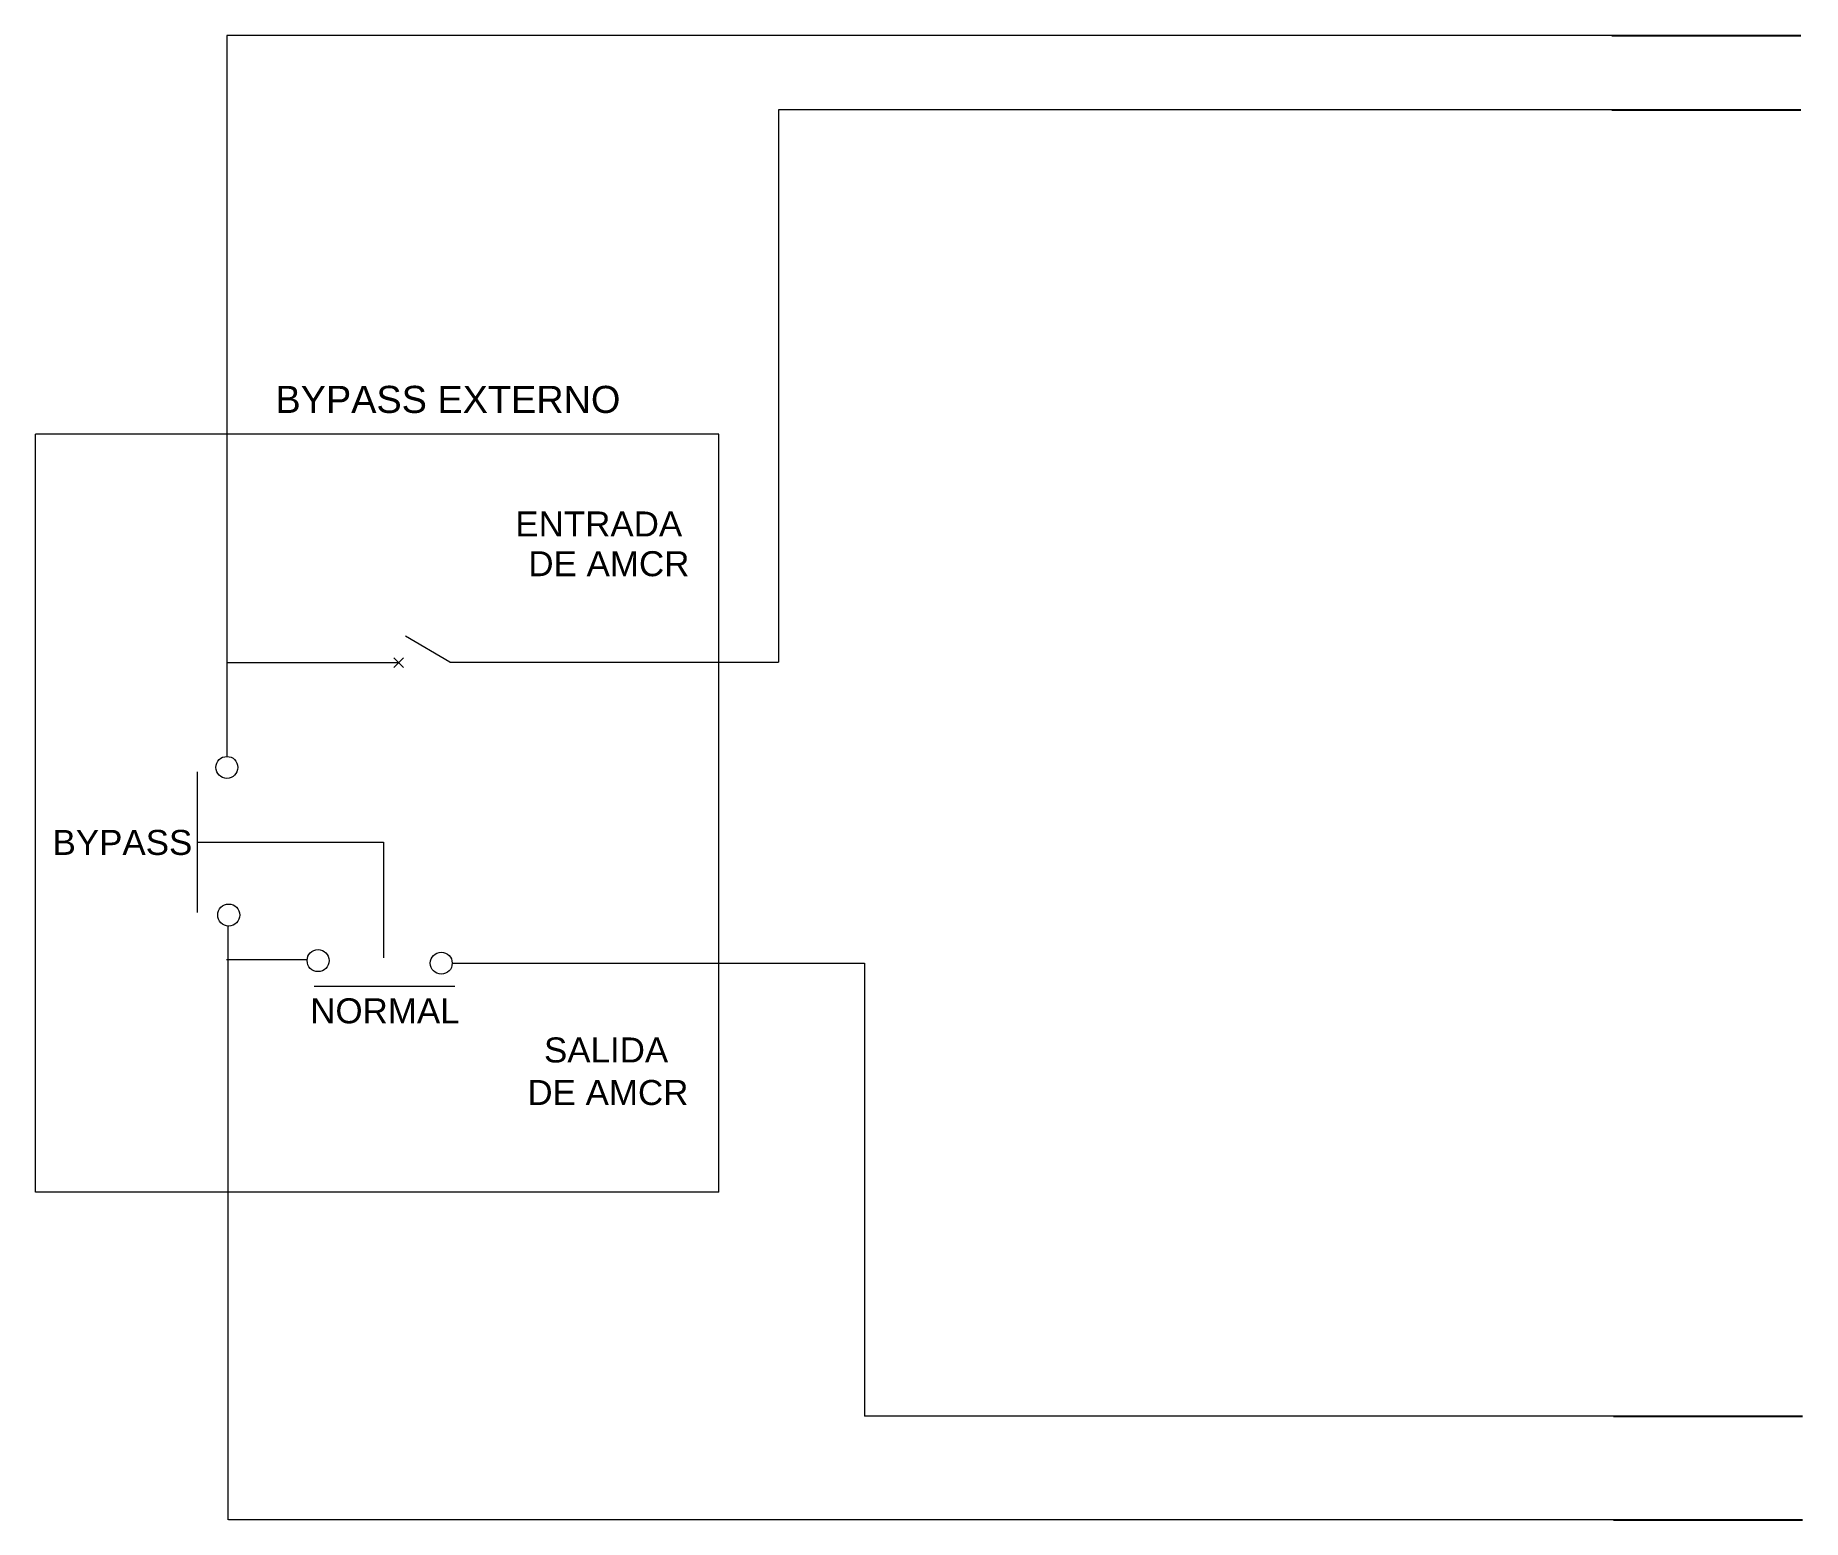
# Model space of a CAD drawing. Header units: millimetres. Extents: x -182 to 0, y -153 to 0.
import ezdxf

# ---------------------------------------------------------------- set-up
doc = ezdxf.new("R2010")
doc.units = ezdxf.units.MM
doc.layers.add('ACOT', color=7, linetype='Continuous')
doc.styles.get("Standard").update_dxf_attribs({"font": 'arial.ttf'})

msp = doc.modelspace()

# ---------------------------------------------------------------- linework, layer by layer
at = {"lineweight": 18}
for p, q in [((-162.07, 0), (-162.07, -74.25)), ((-105.28, -7.68), (-105.28, -64.53)), ((-111.43, -41.06), (-181.79, -41.06)), ((-111.43, -119.12), (-111.43, -41.06)), ((-138.86, -95.54), (-96.43, -95.54)), ((-96.43, -95.54), (-96.43, -142.18)), ((-111.43, -119.12), (-181.79, -119.12))]:
    msp.add_line(p, q, dxfattribs=at)
at = {"color": 7, "lineweight": 18}
for p, q in [((-19.48, 0), (-162.07, 0)), ((-19.48, -7.68), (-105.28, -7.68)), ((-19.3, -142.18), (-96.43, -142.18)), ((-19.3, -152.84), (-161.92, -152.84))]:
    msp.add_line(p, q, dxfattribs=at)
at = {"color": 7}
for p, q in [((-19.48, 0), (0, 0)), ((-19.48, -7.68), (0, -7.68)), ((-19.3, -142.18), (0.17, -142.18)), ((-19.3, -152.84), (0.17, -152.84))]:
    msp.add_line(p, q, dxfattribs=at)
at = {"color": 0, "linetype": 'ByBlock', "lineweight": 18}
for p, q in [((-139.11, -64.53), (-143.69, -61.85)), ((-144.87, -64.09), (-143.88, -65.08)), ((-143.88, -64.09), (-144.87, -65.08)), ((-145.94, -83.09), (-145.94, -94.97))]:
    msp.add_line(p, q, dxfattribs=at)
for centre in [(-162.07, -75.38), (-161.88, -90.58), (-152.68, -95.27), (-140, -95.54)]:
    msp.add_circle(centre, 1.13, dxfattribs=at)
at = {"layer": 'ACOT', "color": 0, "linetype": 'ByBlock', "lineweight": 18}
for p, q in [((-181.79, -119.12), (-181.79, -41.06)), ((-162.07, -64.59), (-144.38, -64.59)), ((-139.11, -64.53), (-105.28, -64.53)), ((-165.12, -75.85), (-165.12, -90.33)), ((-161.97, -91.7), (-161.97, -152.84)), ((-162.1, -95.17), (-153.81, -95.17)), ((-138.59, -97.95), (-153.07, -97.95))]:
    msp.add_line(p, q, dxfattribs=at)
at = {"layer": 'ACOT', "color": 0, "linetype": 'ByBlock', "lineweight": 18, "ltscale": 15}
msp.add_line((-165.12, -83.09), (-145.94, -83.09), dxfattribs=at)

# ---------------------------------------------------------------- texts
at = {"color": 0, "linetype": 'ByBlock', "lineweight": 18}
for s, height, p in [('BYPASS EXTERNO ', 2.7899, (-157.07, -38.88)), ('ENTRADA ', 2.574, (-132.37, -51.6)), ('DE AMCR', 2.574, (-131.03, -55.69)), ('BYPASS', 2.574, (-180.02, -84.39)), ('NORMAL', 2.574, (-153.49, -101.73)), ('SALIDA', 2.574, (-129.42, -105.76)), ('DE AMCR', 2.574, (-131.13, -110.14))]:
    msp.add_text(s, height=height, dxfattribs=at).set_placement(p)

doc.saveas('drawing.dxf')
